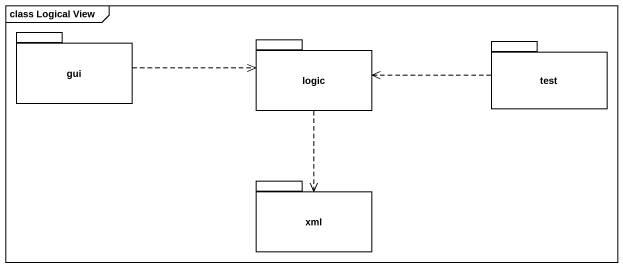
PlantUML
@startuml
mainframe class Logical View
package gui {
}
package logic {
}
package test {
}
package xml {
}
gui .right.> logic
logic ..> xml
test .left.> logic
@enduml
